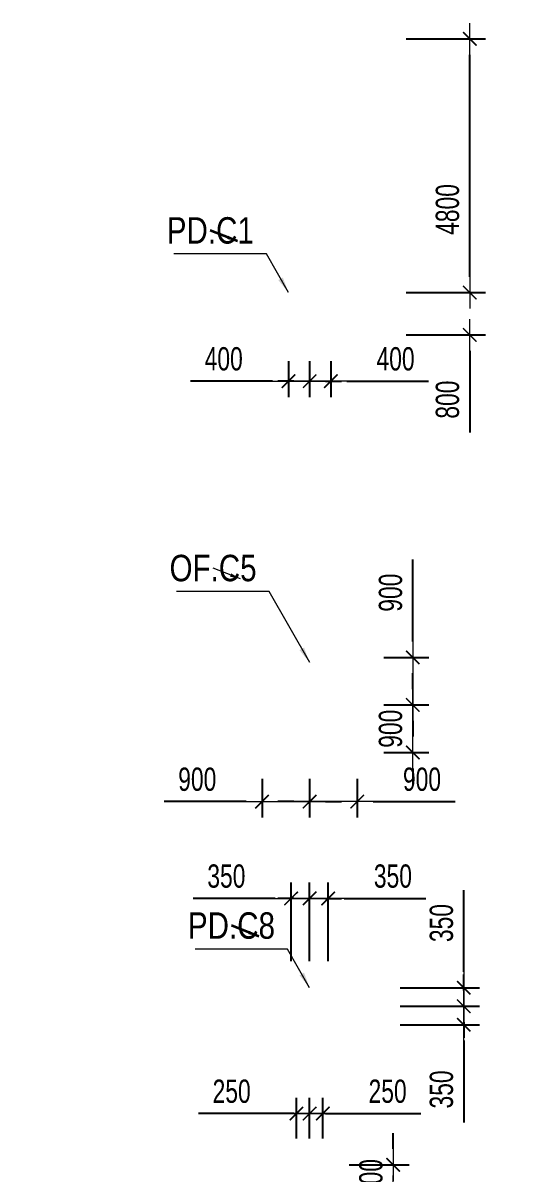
# Model space of a CAD drawing. Header units: millimetres. Extents: x -259680 to 699608, y -1281 to 104748.
# Drawn here: x 67283 to 76525, y 68427 to 90200 of the extents above; entities that cross this region are included whole.
import ezdxf
from ezdxf.enums import TextEntityAlignment as Align

# ---------------------------------------------------------------- set-up
doc = ezdxf.new("R2010")
doc.units = ezdxf.units.MM
doc.layers.get('0').update_dxf_attribs({"lineweight": 20})
doc.layers.get('Defpoints').update_dxf_attribs({"color": 151, "lineweight": 9})
for name, color, linetype, lineweight in [('$0$C1', 20, 'Continuous', 35), ('$1$NDC_S_ANNO', 7, 'Continuous', 20), ('$1$NDC_S_DIM', 1, 'Continuous', 15), ('$1$NDC_S_VN TEXT', 7, 'Continuous', 20), ('NDC_S_DIM', 1, 'Continuous', 15)]:
    doc.layers.add(name, color=color, linetype=linetype, lineweight=lineweight)
doc.styles.add('$1$NDC_DIM', font='', dxfattribs={"width": 0.75})
doc.styles.add('$2$ARIAL', font='arial.ttf', dxfattribs={"width": 0.8})
doc.styles.add('NDC_DIM', font='', dxfattribs={"width": 0.75})
doc.styles.get('$1$NDC_DIM').set_extended_font_data('Dotum')
doc.styles.get('NDC_DIM').set_extended_font_data('Dotum')
doc.dimstyles.new('$0$NDC_dim_150', dxfattribs={"dimscale": 150, "dimtxt": 2.2, "dimasz": 1.5, "dimexe": 1.5, "dimexo": 2.5, "dimgap": 1, "dimtad": 1, "dimdec": 0, "dimzin": 0, "dimdsep": 46, "dimtxsty": '$1$NDC_DIM', "dimblk": '$1$DIMMARK', "dimcen": 0.09, "dimdle": 1.2, "dimclrd": 1, "dimclre": 1, "dimclrt": 3, "dimadec": 0, "dimazin": 0, "dimtfac": 1, "dimtdec": 0, "dimtix": 1, "dimtofl": 0, "dimtmove": 0, "dimatfit": 3, "dimfxl": 0, "dimtolj": 1, "dimtzin": 0, "dimarcsym": 0})
doc.dimstyles.new('$1$NDC_dim_iso', dxfattribs={"dimtxt": 2.2, "dimasz": 1, "dimexe": 1.5, "dimexo": 2.5, "dimgap": 1, "dimtad": 1, "dimdec": 0, "dimzin": 0, "dimdsep": 46, "dimtxsty": '$1$NDC_DIM', "dimblk": '$1$DIMMARK', "dimcen": 0.09, "dimdle": 1.2, "dimclrd": 1, "dimclre": 1, "dimclrt": 3, "dimadec": 0, "dimazin": 0, "dimtfac": 1, "dimtdec": 0, "dimtix": 1, "dimtofl": 0, "dimtmove": 0, "dimatfit": 3, "dimfxl": 0, "dimtolj": 1, "dimtzin": 0, "dimarcsym": 0})
doc.dimstyles.new('NDC_dim_200', dxfattribs={"dimscale": 200, "dimtxt": 2.2, "dimasz": 1.5, "dimexe": 1.5, "dimexo": 2.5, "dimgap": 1, "dimtad": 1, "dimdec": 0, "dimzin": 0, "dimdsep": 46, "dimtxsty": 'NDC_DIM', "dimblk": 'DIMMARK', "dimcen": 0.09, "dimdle": 1.2, "dimclrd": 1, "dimclre": 1, "dimclrt": 3, "dimadec": 0, "dimazin": 0, "dimtfac": 1, "dimtdec": 0, "dimtix": 1, "dimtofl": 0, "dimtmove": 0, "dimatfit": 3, "dimfxl": 0, "dimtolj": 1, "dimtzin": 0, "dimarcsym": 0})

# ---------------------------------------------------------------- blocks, each defined once
blk = doc.blocks.new('$1$DIMMARK')
at = {"layer": '$1$NDC_S_DIM', "color": 1}
blk.add_line((-1.5, 0), (1, 0), dxfattribs=at)
at = {"layer": '$1$NDC_S_DIM', "color": 2, "const_width": 0.1}
blk.add_lwpolyline([(-0.424, -0.424), (0.424, 0.424)], dxfattribs=at)
blk = doc.blocks.new('DIMMARK')
at = {"layer": 'NDC_S_DIM', "color": 1}
blk.add_line((-1.5, 0), (1, 0), dxfattribs=at)
at = {"layer": 'NDC_S_DIM', "color": 2, "const_width": 0.1}
blk.add_lwpolyline([(-0.424, -0.424), (0.424, 0.424)], dxfattribs=at)
blk = doc.blocks.new('*D683')
at = {"layer": 'Defpoints', "color": 0, "ltscale": 100, "transparency": 16777216}
for p in [(72700, 84301), (73100, 84301), (73100, 83425)]:
    blk.add_point(p, dxfattribs=at)
at = {"layer": 'NDC_S_DIM', "color": 1, "lineweight": -2, "ltscale": 100, "transparency": 16777216}
for p, q in [((72700, 83801), (72700, 83125)), ((73100, 83801), (73100, 83125)), ((72400, 83425), (72100, 83425)), ((73400, 83425), (74949, 83425))]:
    blk.add_line(p, q, dxfattribs=at)
at = {"layer": 'NDC_S_DIM', "color": 1, "lineweight": -2, "ltscale": 100, "transparency": 16777216, "xscale": 300, "yscale": 300, "zscale": 300}
blk.add_blockref('DIMMARK', (72700, 83425), dxfattribs=at)
at = {"layer": 'NDC_S_DIM', "color": 1, "lineweight": -2, "ltscale": 100, "transparency": 16777216, "xscale": 300, "yscale": 300, "zscale": 300, "rotation": 180}
blk.add_blockref('DIMMARK', (73100, 83425), dxfattribs=at)
at = {"layer": 'NDC_S_DIM', "color": 3, "ltscale": 100, "transparency": 16777216, "insert": (74324, 83845), "char_height": 440, "attachment_point": 5, "style": 'NDC_DIM'}
blk.add_mtext('\\A1;400', dxfattribs=at)
blk = doc.blocks.new('*D684')
at = {"layer": 'Defpoints', "color": 0, "ltscale": 100, "transparency": 16777216}
for p in [(72300, 84301), (72700, 84301), (72700, 83425)]:
    blk.add_point(p, dxfattribs=at)
at = {"layer": 'NDC_S_DIM', "color": 1, "lineweight": -2, "ltscale": 100, "transparency": 16777216}
for p, q in [((72300, 83801), (72300, 83125)), ((72700, 83801), (72700, 83125)), ((72000, 83425), (70451, 83425)), ((73000, 83425), (73300, 83425))]:
    blk.add_line(p, q, dxfattribs=at)
at = {"layer": 'NDC_S_DIM', "color": 1, "lineweight": -2, "ltscale": 100, "transparency": 16777216, "xscale": 300, "yscale": 300, "zscale": 300}
blk.add_blockref('DIMMARK', (72300, 83425), dxfattribs=at)
at = {"layer": 'NDC_S_DIM', "color": 1, "lineweight": -2, "ltscale": 100, "transparency": 16777216, "xscale": 300, "yscale": 300, "zscale": 300, "rotation": 180}
blk.add_blockref('DIMMARK', (72700, 83425), dxfattribs=at)
at = {"layer": 'NDC_S_DIM', "color": 3, "ltscale": 100, "transparency": 16777216, "insert": (71076, 83845), "char_height": 440, "attachment_point": 5, "style": 'NDC_DIM'}
blk.add_mtext('\\A1;400', dxfattribs=at)
blk = doc.blocks.new('*D699')
at = {"layer": 'Defpoints', "color": 0, "ltscale": 100, "transparency": 16777216}
for p in [(73100, 89900), (75727, 89900), (73100, 85100)]:
    blk.add_point(p, dxfattribs=at)
at = {"layer": 'NDC_S_DIM', "color": 1, "lineweight": -2, "ltscale": 100, "transparency": 16777216}
for p, q in [((74527, 89900), (76027, 89900)), ((75727, 85400), (75727, 89600)), ((74527, 85100), (76027, 85100))]:
    blk.add_line(p, q, dxfattribs=at)
at = {"layer": 'NDC_S_DIM', "color": 1, "lineweight": -2, "ltscale": 100, "transparency": 16777216, "xscale": 300, "yscale": 300, "zscale": 300}
for p, rotation in [((75727, 89900), 90), ((75727, 85100), 270)]:
    blk.add_blockref('DIMMARK', p, dxfattribs=dict(at, rotation=rotation))
at = {"layer": 'NDC_S_DIM', "color": 3, "ltscale": 100, "transparency": 16777216, "insert": (75307, 86673), "char_height": 440, "attachment_point": 5, "rotation": 90, "style": 'NDC_DIM'}
blk.add_mtext('\\A1;4800', dxfattribs=at)
blk = doc.blocks.new('*D700')
at = {"layer": 'Defpoints', "color": 0, "ltscale": 100, "transparency": 16777216}
for p in [(73100, 85100), (75727, 85100), (73100, 84300)]:
    blk.add_point(p, dxfattribs=at)
at = {"layer": 'NDC_S_DIM', "color": 1, "lineweight": -2, "ltscale": 100, "transparency": 16777216}
for p, q in [((75727, 85400), (75727, 85700)), ((74527, 85100), (76027, 85100)), ((74527, 84300), (76027, 84300)), ((75727, 84000), (75727, 82451))]:
    blk.add_line(p, q, dxfattribs=at)
at = {"layer": 'NDC_S_DIM', "color": 1, "lineweight": -2, "ltscale": 100, "transparency": 16777216, "xscale": 300, "yscale": 300, "zscale": 300}
for p, rotation in [((75727, 85100), 270), ((75727, 84300), 90)]:
    blk.add_blockref('DIMMARK', p, dxfattribs=dict(at, rotation=rotation))
at = {"layer": 'NDC_S_DIM', "color": 3, "ltscale": 100, "transparency": 16777216, "insert": (75307, 83076), "char_height": 440, "attachment_point": 5, "rotation": 90, "style": 'NDC_DIM'}
blk.add_mtext('\\A1;800', dxfattribs=at)
blk = doc.blocks.new('*D735')
at = {"layer": 'Defpoints', "color": 0, "ltscale": 100, "transparency": 16777216}
for p in [(71800, 76400), (72700, 76400), (71800, 75472)]:
    blk.add_point(p, dxfattribs=at)
at = {"layer": 'NDC_S_DIM', "color": 1, "lineweight": -2, "ltscale": 100, "transparency": 16777216}
for p, q in [((71800, 75900), (71800, 75172)), ((72700, 75900), (72700, 75172)), ((71500, 75472), (69951, 75472)), ((73000, 75472), (73300, 75472))]:
    blk.add_line(p, q, dxfattribs=at)
at = {"layer": 'NDC_S_DIM', "color": 1, "lineweight": -2, "ltscale": 100, "transparency": 16777216, "xscale": 300, "yscale": 300, "zscale": 300}
blk.add_blockref('DIMMARK', (71800, 75472), dxfattribs=at)
at = {"layer": 'NDC_S_DIM', "color": 1, "lineweight": -2, "ltscale": 100, "transparency": 16777216, "xscale": 300, "yscale": 300, "zscale": 300, "rotation": 180}
blk.add_blockref('DIMMARK', (72700, 75472), dxfattribs=at)
at = {"layer": 'NDC_S_DIM', "color": 3, "ltscale": 100, "transparency": 16777216, "insert": (70576, 75892), "char_height": 440, "attachment_point": 5, "style": 'NDC_DIM'}
blk.add_mtext('\\A1;900', dxfattribs=at)
blk = doc.blocks.new('*D736')
at = {"layer": 'Defpoints', "color": 0, "ltscale": 100, "transparency": 16777216}
for p in [(72700, 76400), (73600, 76400), (73600, 75472)]:
    blk.add_point(p, dxfattribs=at)
at = {"layer": 'NDC_S_DIM', "color": 1, "lineweight": -2, "ltscale": 100, "transparency": 16777216}
for p, q in [((72700, 75900), (72700, 75172)), ((73600, 75900), (73600, 75172)), ((72400, 75472), (72100, 75472)), ((73900, 75472), (75449, 75472))]:
    blk.add_line(p, q, dxfattribs=at)
at = {"layer": 'NDC_S_DIM', "color": 1, "lineweight": -2, "ltscale": 100, "transparency": 16777216, "xscale": 300, "yscale": 300, "zscale": 300}
blk.add_blockref('DIMMARK', (72700, 75472), dxfattribs=at)
at = {"layer": 'NDC_S_DIM', "color": 1, "lineweight": -2, "ltscale": 100, "transparency": 16777216, "xscale": 300, "yscale": 300, "zscale": 300, "rotation": 180}
blk.add_blockref('DIMMARK', (73600, 75472), dxfattribs=at)
at = {"layer": 'NDC_S_DIM', "color": 3, "ltscale": 100, "transparency": 16777216, "insert": (74824, 75892), "char_height": 440, "attachment_point": 5, "style": 'NDC_DIM'}
blk.add_mtext('\\A1;900', dxfattribs=at)
blk = doc.blocks.new('*D737')
at = {"layer": 'Defpoints', "color": 0, "ltscale": 100, "transparency": 16777216}
for p in [(73600, 78200), (73600, 77300), (74650, 77300)]:
    blk.add_point(p, dxfattribs=at)
at = {"layer": 'NDC_S_DIM', "color": 1, "lineweight": -2, "ltscale": 100, "transparency": 16777216}
for p, q in [((74650, 78500), (74650, 80049)), ((74100, 78200), (74950, 78200)), ((74100, 77300), (74950, 77300)), ((74650, 77000), (74650, 76700))]:
    blk.add_line(p, q, dxfattribs=at)
at = {"layer": 'NDC_S_DIM', "color": 1, "lineweight": -2, "ltscale": 100, "transparency": 16777216, "xscale": 300, "yscale": 300, "zscale": 300}
for p, rotation in [((74650, 78200), 270), ((74650, 77300), 90)]:
    blk.add_blockref('DIMMARK', p, dxfattribs=dict(at, rotation=rotation))
at = {"layer": 'NDC_S_DIM', "color": 3, "ltscale": 100, "transparency": 16777216, "insert": (74230, 79424), "char_height": 440, "attachment_point": 5, "rotation": 90, "style": 'NDC_DIM'}
blk.add_mtext('\\A1;900', dxfattribs=at)
blk = doc.blocks.new('*D738')
at = {"layer": 'Defpoints', "color": 0, "ltscale": 100, "transparency": 16777216}
for p in [(73600, 77300), (73600, 76400), (74650, 76400)]:
    blk.add_point(p, dxfattribs=at)
at = {"layer": 'NDC_S_DIM', "color": 1, "lineweight": -2, "ltscale": 100, "transparency": 16777216}
for p, q in [((74650, 77600), (74650, 77900)), ((74100, 77300), (74950, 77300)), ((74100, 76400), (74950, 76400)), ((74650, 76100), (74650, 75800))]:
    blk.add_line(p, q, dxfattribs=at)
at = {"layer": 'NDC_S_DIM', "color": 1, "lineweight": -2, "ltscale": 100, "transparency": 16777216, "xscale": 300, "yscale": 300, "zscale": 300}
for p, rotation in [((74650, 77300), 270), ((74650, 76400), 90)]:
    blk.add_blockref('DIMMARK', p, dxfattribs=dict(at, rotation=rotation))
at = {"layer": 'NDC_S_DIM', "color": 3, "ltscale": 100, "transparency": 16777216, "insert": (74230, 76850), "char_height": 440, "attachment_point": 5, "rotation": 90, "style": 'NDC_DIM'}
blk.add_mtext('\\A1;900', dxfattribs=at)
blk = doc.blocks.new('*D743')
at = {"layer": 'Defpoints', "color": 0, "ltscale": 100, "transparency": 16777216}
for p in [(73050, 73640), (72700, 71950), (73050, 71950)]:
    blk.add_point(p, dxfattribs=at)
at = {"layer": 'NDC_S_DIM', "color": 1, "lineweight": -2, "ltscale": 100, "transparency": 16777216}
for p, q in [((72700, 72450), (72700, 73940)), ((73050, 72450), (73050, 73940)), ((72400, 73640), (72100, 73640)), ((73350, 73640), (74899, 73640))]:
    blk.add_line(p, q, dxfattribs=at)
at = {"layer": 'NDC_S_DIM', "color": 1, "lineweight": -2, "ltscale": 100, "transparency": 16777216, "xscale": 300, "yscale": 300, "zscale": 300}
blk.add_blockref('DIMMARK', (72700, 73640), dxfattribs=at)
at = {"layer": 'NDC_S_DIM', "color": 1, "lineweight": -2, "ltscale": 100, "transparency": 16777216, "xscale": 300, "yscale": 300, "zscale": 300, "rotation": 180}
blk.add_blockref('DIMMARK', (73050, 73640), dxfattribs=at)
at = {"layer": 'NDC_S_DIM', "color": 3, "ltscale": 100, "transparency": 16777216, "insert": (74274, 74060), "char_height": 440, "attachment_point": 5, "style": 'NDC_DIM'}
blk.add_mtext('\\A1;350', dxfattribs=at)
blk = doc.blocks.new('*D744')
at = {"layer": 'Defpoints', "color": 0, "ltscale": 100, "transparency": 16777216}
for p in [(72700, 73640), (72350, 71950), (72700, 71950)]:
    blk.add_point(p, dxfattribs=at)
at = {"layer": 'NDC_S_DIM', "color": 1, "lineweight": -2, "ltscale": 100, "transparency": 16777216}
for p, q in [((72350, 72450), (72350, 73940)), ((72700, 72450), (72700, 73940)), ((72050, 73640), (70501, 73640)), ((73000, 73640), (73300, 73640))]:
    blk.add_line(p, q, dxfattribs=at)
at = {"layer": 'NDC_S_DIM', "color": 1, "lineweight": -2, "ltscale": 100, "transparency": 16777216, "xscale": 300, "yscale": 300, "zscale": 300}
blk.add_blockref('DIMMARK', (72350, 73640), dxfattribs=at)
at = {"layer": 'NDC_S_DIM', "color": 1, "lineweight": -2, "ltscale": 100, "transparency": 16777216, "xscale": 300, "yscale": 300, "zscale": 300, "rotation": 180}
blk.add_blockref('DIMMARK', (72700, 73640), dxfattribs=at)
at = {"layer": 'NDC_S_DIM', "color": 3, "ltscale": 100, "transparency": 16777216, "insert": (71126, 74060), "char_height": 440, "attachment_point": 5, "style": 'NDC_DIM'}
blk.add_mtext('\\A1;350', dxfattribs=at)
blk = doc.blocks.new('*D745')
at = {"layer": 'Defpoints', "color": 0, "ltscale": 100, "transparency": 16777216}
for p in [(73050, 71950), (75613, 71950), (73050, 71600)]:
    blk.add_point(p, dxfattribs=at)
at = {"layer": 'NDC_S_DIM', "color": 1, "lineweight": -2, "ltscale": 100, "transparency": 16777216}
for p, q in [((75613, 72250), (75613, 73799)), ((74413, 71950), (75913, 71950)), ((74413, 71600), (75913, 71600)), ((75613, 71300), (75613, 71000))]:
    blk.add_line(p, q, dxfattribs=at)
at = {"layer": 'NDC_S_DIM', "color": 1, "lineweight": -2, "ltscale": 100, "transparency": 16777216, "xscale": 300, "yscale": 300, "zscale": 300}
for p, rotation in [((75613, 71950), 270), ((75613, 71600), 90)]:
    blk.add_blockref('DIMMARK', p, dxfattribs=dict(at, rotation=rotation))
at = {"layer": 'NDC_S_DIM', "color": 3, "ltscale": 100, "transparency": 16777216, "insert": (75193, 73174), "char_height": 440, "attachment_point": 5, "rotation": 90, "style": 'NDC_DIM'}
blk.add_mtext('\\A1;350', dxfattribs=at)
blk = doc.blocks.new('*D746')
at = {"layer": 'Defpoints', "color": 0, "ltscale": 100, "transparency": 16777216}
for p in [(73050, 71600), (75613, 71600), (73050, 71250)]:
    blk.add_point(p, dxfattribs=at)
at = {"layer": 'NDC_S_DIM', "color": 1, "lineweight": -2, "ltscale": 100, "transparency": 16777216}
for p, q in [((75613, 71900), (75613, 72200)), ((74413, 71600), (75913, 71600)), ((74413, 71250), (75913, 71250)), ((75613, 70950), (75613, 69401))]:
    blk.add_line(p, q, dxfattribs=at)
at = {"layer": 'NDC_S_DIM', "color": 1, "lineweight": -2, "ltscale": 100, "transparency": 16777216, "xscale": 300, "yscale": 300, "zscale": 300}
for p, rotation in [((75613, 71600), 270), ((75613, 71250), 90)]:
    blk.add_blockref('DIMMARK', p, dxfattribs=dict(at, rotation=rotation))
at = {"layer": 'NDC_S_DIM', "color": 3, "ltscale": 100, "transparency": 16777216, "insert": (75193, 70026), "char_height": 440, "attachment_point": 5, "rotation": 90, "style": 'NDC_DIM'}
blk.add_mtext('\\A1;350', dxfattribs=at)
blk = doc.blocks.new('*D751')
at = {"layer": 'Defpoints', "color": 0, "ltscale": 100, "transparency": 16777216}
for p in [(72450, 69570), (72450, 68600), (72700, 68600)]:
    blk.add_point(p, dxfattribs=at)
at = {"layer": 'NDC_S_DIM', "color": 1, "lineweight": -2, "ltscale": 100, "transparency": 16777216}
for p, q in [((72450, 69100), (72450, 69870)), ((72700, 69100), (72700, 69870)), ((72150, 69570), (70601, 69570)), ((73000, 69570), (73300, 69570))]:
    blk.add_line(p, q, dxfattribs=at)
at = {"layer": 'NDC_S_DIM', "color": 1, "lineweight": -2, "ltscale": 100, "transparency": 16777216, "xscale": 300, "yscale": 300, "zscale": 300}
blk.add_blockref('DIMMARK', (72450, 69570), dxfattribs=at)
at = {"layer": 'NDC_S_DIM', "color": 1, "lineweight": -2, "ltscale": 100, "transparency": 16777216, "xscale": 300, "yscale": 300, "zscale": 300, "rotation": 180}
blk.add_blockref('DIMMARK', (72700, 69570), dxfattribs=at)
at = {"layer": 'NDC_S_DIM', "color": 3, "ltscale": 100, "transparency": 16777216, "insert": (71226, 69990), "char_height": 440, "attachment_point": 5, "style": 'NDC_DIM'}
blk.add_mtext('\\A1;250', dxfattribs=at)
blk = doc.blocks.new('*D752')
at = {"layer": 'Defpoints', "color": 0, "ltscale": 100, "transparency": 16777216}
for p in [(72950, 69570), (72700, 68600), (72950, 68600)]:
    blk.add_point(p, dxfattribs=at)
at = {"layer": 'NDC_S_DIM', "color": 1, "lineweight": -2, "ltscale": 100, "transparency": 16777216}
for p, q in [((72700, 69100), (72700, 69870)), ((72950, 69100), (72950, 69870)), ((72400, 69570), (72100, 69570)), ((73250, 69570), (74799, 69570))]:
    blk.add_line(p, q, dxfattribs=at)
at = {"layer": 'NDC_S_DIM', "color": 1, "lineweight": -2, "ltscale": 100, "transparency": 16777216, "xscale": 300, "yscale": 300, "zscale": 300}
blk.add_blockref('DIMMARK', (72700, 69570), dxfattribs=at)
at = {"layer": 'NDC_S_DIM', "color": 1, "lineweight": -2, "ltscale": 100, "transparency": 16777216, "xscale": 300, "yscale": 300, "zscale": 300, "rotation": 180}
blk.add_blockref('DIMMARK', (72950, 69570), dxfattribs=at)
at = {"layer": 'NDC_S_DIM', "color": 3, "ltscale": 100, "transparency": 16777216, "insert": (74174, 69990), "char_height": 440, "attachment_point": 5, "style": 'NDC_DIM'}
blk.add_mtext('\\A1;250', dxfattribs=at)
blk = doc.blocks.new('*D1015')
at = {"layer": 'Defpoints', "color": 0, "ltscale": 100, "transparency": 16777216}
for p in [(72950, 68600), (74280, 68600), (72950, 68100)]:
    blk.add_point(p, dxfattribs=at)
at = {"layer": 'NDC_S_DIM', "color": 1, "lineweight": -2, "ltscale": 100, "transparency": 16777216}
for p, q in [((74280, 68900), (74280, 69200)), ((73450, 68600), (74580, 68600)), ((73450, 68100), (74580, 68100)), ((74280, 67800), (74280, 67500))]:
    blk.add_line(p, q, dxfattribs=at)
at = {"layer": 'NDC_S_DIM', "color": 1, "lineweight": -2, "ltscale": 100, "transparency": 16777216, "xscale": 300, "yscale": 300, "zscale": 300}
for p, rotation in [((74280, 68600), 270), ((74280, 68100), 90)]:
    blk.add_blockref('DIMMARK', p, dxfattribs=dict(at, rotation=rotation))
at = {"layer": 'NDC_S_DIM', "color": 3, "ltscale": 100, "transparency": 16777216, "insert": (73860, 68350), "char_height": 440, "attachment_point": 5, "rotation": 90, "style": 'NDC_DIM'}
blk.add_mtext('\\A1;500', dxfattribs=at)
blk = doc.blocks.new('*U214')
at = {"layer": '$1$NDC_S_ANNO', "ltscale": 0.8, "style": '$2$ARIAL', "width": 0.8}
blk.add_attdef('TEN', text='', height=2.5, dxfattribs=at).set_placement((-2.58, 1.03), align=Align.MIDDLE_CENTER)
at = {"layer": '$1$NDC_S_ANNO', "ltscale": 0.8, "style": '$2$ARIAL', "width": 0.8, "flags": 1}
blk.add_attdef('CHU_THICH', text='', height=2.5, dxfattribs=at).set_placement((0, 0), align=Align.MIDDLE_CENTER)
at = {"layer": 'Defpoints'}
blk.add_leader([(0, 0), (-2.58, 1.03)], dimstyle='$1$NDC_dim_iso', override={"dimgap": 0.625, "dimtad": 0}, dxfattribs=at)
blk = doc.blocks.new('$0$co t check')
at = {"layer": '$0$C1', "xscale": 200, "yscale": 200, "zscale": 200}
for p, values in [((69298, 86071), {'TEN': 'PD.C1'}), ((69698, 72921), {'TEN': 'PD.C8'})]:
    blk.add_blockref('*U214', p, dxfattribs=at).add_auto_attribs(values)
at = {"layer": '$1$NDC_S_VN TEXT', "xscale": 200, "yscale": 200, "zscale": 200}
blk.add_blockref('*U214', (69350, 79684), dxfattribs=at).add_auto_attribs({'TEN': 'OF.C5'})
at = {"layer": '$0$C1', "color": 0}
blk.add_leader([(70259, 85101), (69842, 85832), (68093, 85832)], dimstyle='$0$NDC_dim_150', override={"dimasz": 2, "dimgap": 1, "dimtad": 0}, dxfattribs=at)
at = {"layer": '$0$C1'}
blk.add_leader([(70659, 71950), (70242, 72682), (68493, 72682)], dimstyle='$0$NDC_dim_150', override={"dimasz": 2, "dimgap": 1, "dimtad": 0}, dxfattribs=at)
blk.add_leader([(70660, 78100), (69894, 79445), (68144, 79445)], dimstyle='$0$NDC_dim_150', override={"dimasz": 2, "dimgap": 1, "dimtad": 0})

msp = doc.modelspace()

# ---------------------------------------------------------------- hatches: boundary and pattern name
at = {"layer": 'NDC_S_DIM', "ltscale": 100}
h = msp.add_hatch(dxfattribs=at)
h.set_pattern_fill('CROSS', color=256, scale=50)
h.paths.add_polyline_path([(87300, 89500), (87300, 71950), (63350, 71950), (63350, 66800), (44500, 66800), (44500, 64200), (3550, 64200), (3550, 89500)], flags=17)
h.paths.add_polyline_path([(87300, 89500), (87300, 71950), (63350, 71950), (63350, 66800), (44500, 66800), (44500, 64200), (3550, 64200), (3550, 89500)], flags=17)

# ---------------------------------------------------------------- block references
at = {"layer": '$1$NDC_S_DIM'}
msp.add_blockref('$0$co t check', (2040.6, 0), dxfattribs=at)

# ---------------------------------------------------------------- dimensions: what is measured, and where the dimension line sits
at = {"layer": 'NDC_S_DIM', "ltscale": 100}
for base, p1, p2, angle, picture, middle in [((75726.7, 89900), (73100, 85100), (73100, 89900), 90, '*D699', (75726.7, 86672.5)), ((75726.7, 85100), (73100, 84300), (73100, 85100), 90, '*D700', (75726.7, 83075.7)), ((74649.9, 77300), (73600, 78200), (73600, 77300), 90, '*D737', (74649.9, 79424.3)), ((75612.6, 71950), (73050, 71600), (73050, 71950), 90, '*D745', (75612.6, 73174.3)), ((75612.6, 71600), (73050, 71250), (73050, 71600), 90, '*D746', (75612.6, 70025.7)), ((72950, 69570), (72700, 68600), (72950, 68600), 180, '*D752', (74174.3, 69570))]:
    dim = msp.add_linear_dim(base=base, p1=p1, p2=p2, angle=angle, dimstyle='NDC_dim_200', dxfattribs=at)
    dim.commit()
    dim.dimension.update_dxf_attribs({"geometry": picture, "text_midpoint": middle, "dimtype": 160})
for base, p1, p2, picture, middle in [((72700, 83425.2), (72300, 84300.7), (72700, 84300.7), '*D684', (71075.7, 83425.2)), ((73100, 83425.2), (72700, 84300.7), (73100, 84300.7), '*D683', (74324.3, 83425.2)), ((71800, 75472.3), (72700, 76400), (71800, 76400), '*D735', (70575.7, 75472.3)), ((73600, 75472.3), (72700, 76400), (73600, 76400), '*D736', (74824.3, 75472.3)), ((72700, 73640), (72350, 71950), (72700, 71950), '*D744', (71125.7, 73640)), ((73050, 73640), (72700, 71950), (73050, 71950), '*D743', (74274.3, 73640)), ((72450, 69570), (72700, 68600), (72450, 68600), '*D751', (71225.7, 69570))]:
    dim = msp.add_linear_dim(base=base, p1=p1, p2=p2, dimstyle='NDC_dim_200', dxfattribs=at)
    dim.commit()
    dim.dimension.update_dxf_attribs({"geometry": picture, "text_midpoint": middle, "dimtype": 160})
for base, p1, p2, picture, middle in [((74649.9, 76400), (73600, 77300), (73600, 76400), '*D738', (74229.9, 76850)), ((74280, 68600), (72950, 68100), (72950, 68600), '*D1015', (73860, 68350))]:
    dim = msp.add_linear_dim(base=base, p1=p1, p2=p2, angle=90, dimstyle='NDC_dim_200', dxfattribs=at)
    dim.commit()
    dim.dimension.update_dxf_attribs({"geometry": picture, "text_midpoint": middle})

doc.saveas('drawing.dxf')
